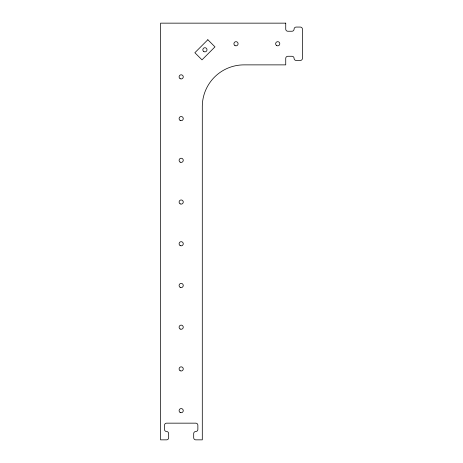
<?xml version="1.0" encoding="UTF-8"?>
<svg xmlns="http://www.w3.org/2000/svg" width="463" height="463" viewBox="0 0 463 463"><rect width="100%" height="100%" fill="white"/><g stroke="black" fill="none" stroke-linecap="round" stroke-linejoin="round"><path stroke-width="0.69" d="M207.841 39.737L194.859 52.718L201.995 59.86L214.977 46.879L207.841 39.737M285.735 23.15L160.574 23.15L160.574 439.85L166.576 439.85A2.083 2.083 0 0 0 168.665 437.766L168.665 433.594A2.083 2.083 0 0 0 166.576 431.504A2.083 2.083 0 0 1 164.492 429.421L164.492 425.248A2.083 2.083 0 0 1 166.576 423.159L195.785 423.159A2.083 2.083 0 0 1 197.869 425.248L197.869 429.421A2.083 2.083 0 0 1 195.785 431.504A2.083 2.083 0 0 0 193.696 433.594L193.696 437.766A2.083 2.083 0 0 0 195.785 439.85L202.296 439.85L202.296 106.594A41.722 41.722 0 0 1 244.018 64.872L285.735 64.872L285.735 58.361A2.083 2.083 0 0 1 287.824 56.272L291.997 56.272A2.083 2.083 0 0 1 294.08 58.361A2.083 2.083 0 0 0 296.17 60.445L300.342 60.445A2.083 2.083 0 0 0 302.426 58.361L302.426 29.152A2.083 2.083 0 0 0 300.342 27.068L296.17 27.068A2.083 2.083 0 0 0 294.08 29.152A2.083 2.083 0 0 1 291.997 31.241L287.824 31.241A2.083 2.083 0 0 1 285.735 29.152L285.735 23.15M180.136 412.452A2.083 2.083 0 0 0 183.267 410.646A2.083 2.083 0 0 0 180.136 408.841A2.083 2.083 0 0 0 180.136 412.452M180.136 245.569A2.083 2.083 0 0 0 183.267 243.764A2.083 2.083 0 0 0 180.136 241.958A2.083 2.083 0 0 0 180.136 245.569M180.136 78.687A2.083 2.083 0 0 0 183.267 76.881A2.083 2.083 0 0 0 180.136 75.07A2.083 2.083 0 0 0 180.136 78.687M234.961 45.565A2.083 2.083 0 0 0 238.092 43.753A2.083 2.083 0 0 0 234.961 41.948A2.083 2.083 0 0 0 234.961 45.565M180.136 203.847A2.083 2.083 0 0 0 183.267 202.042A2.083 2.083 0 0 0 180.136 200.236A2.083 2.083 0 0 0 180.136 203.847M180.136 370.73A2.083 2.083 0 0 0 183.267 368.924A2.083 2.083 0 0 0 180.136 367.118A2.083 2.083 0 0 0 180.136 370.73M180.136 287.291A2.083 2.083 0 0 0 183.267 285.48A2.083 2.083 0 0 0 180.136 283.674A2.083 2.083 0 0 0 180.136 287.291M180.136 120.403A2.083 2.083 0 0 0 183.267 118.597A2.083 2.083 0 0 0 180.136 116.792A2.083 2.083 0 0 0 180.136 120.403M276.683 45.565A2.083 2.083 0 0 0 279.808 43.753A2.083 2.083 0 0 0 276.683 41.948A2.083 2.083 0 0 0 276.683 45.565M180.136 162.125A2.083 2.083 0 0 0 183.267 160.32A2.083 2.083 0 0 0 180.136 158.514A2.083 2.083 0 0 0 180.136 162.125M180.136 329.008A2.083 2.083 0 0 0 183.267 327.202A2.083 2.083 0 0 0 180.136 325.396A2.083 2.083 0 0 0 180.136 329.008M203.876 51.607A2.083 2.083 0 0 0 207.002 49.801A2.083 2.083 0 0 0 203.876 47.99A2.083 2.083 0 0 0 203.876 51.607"/></g></svg>
